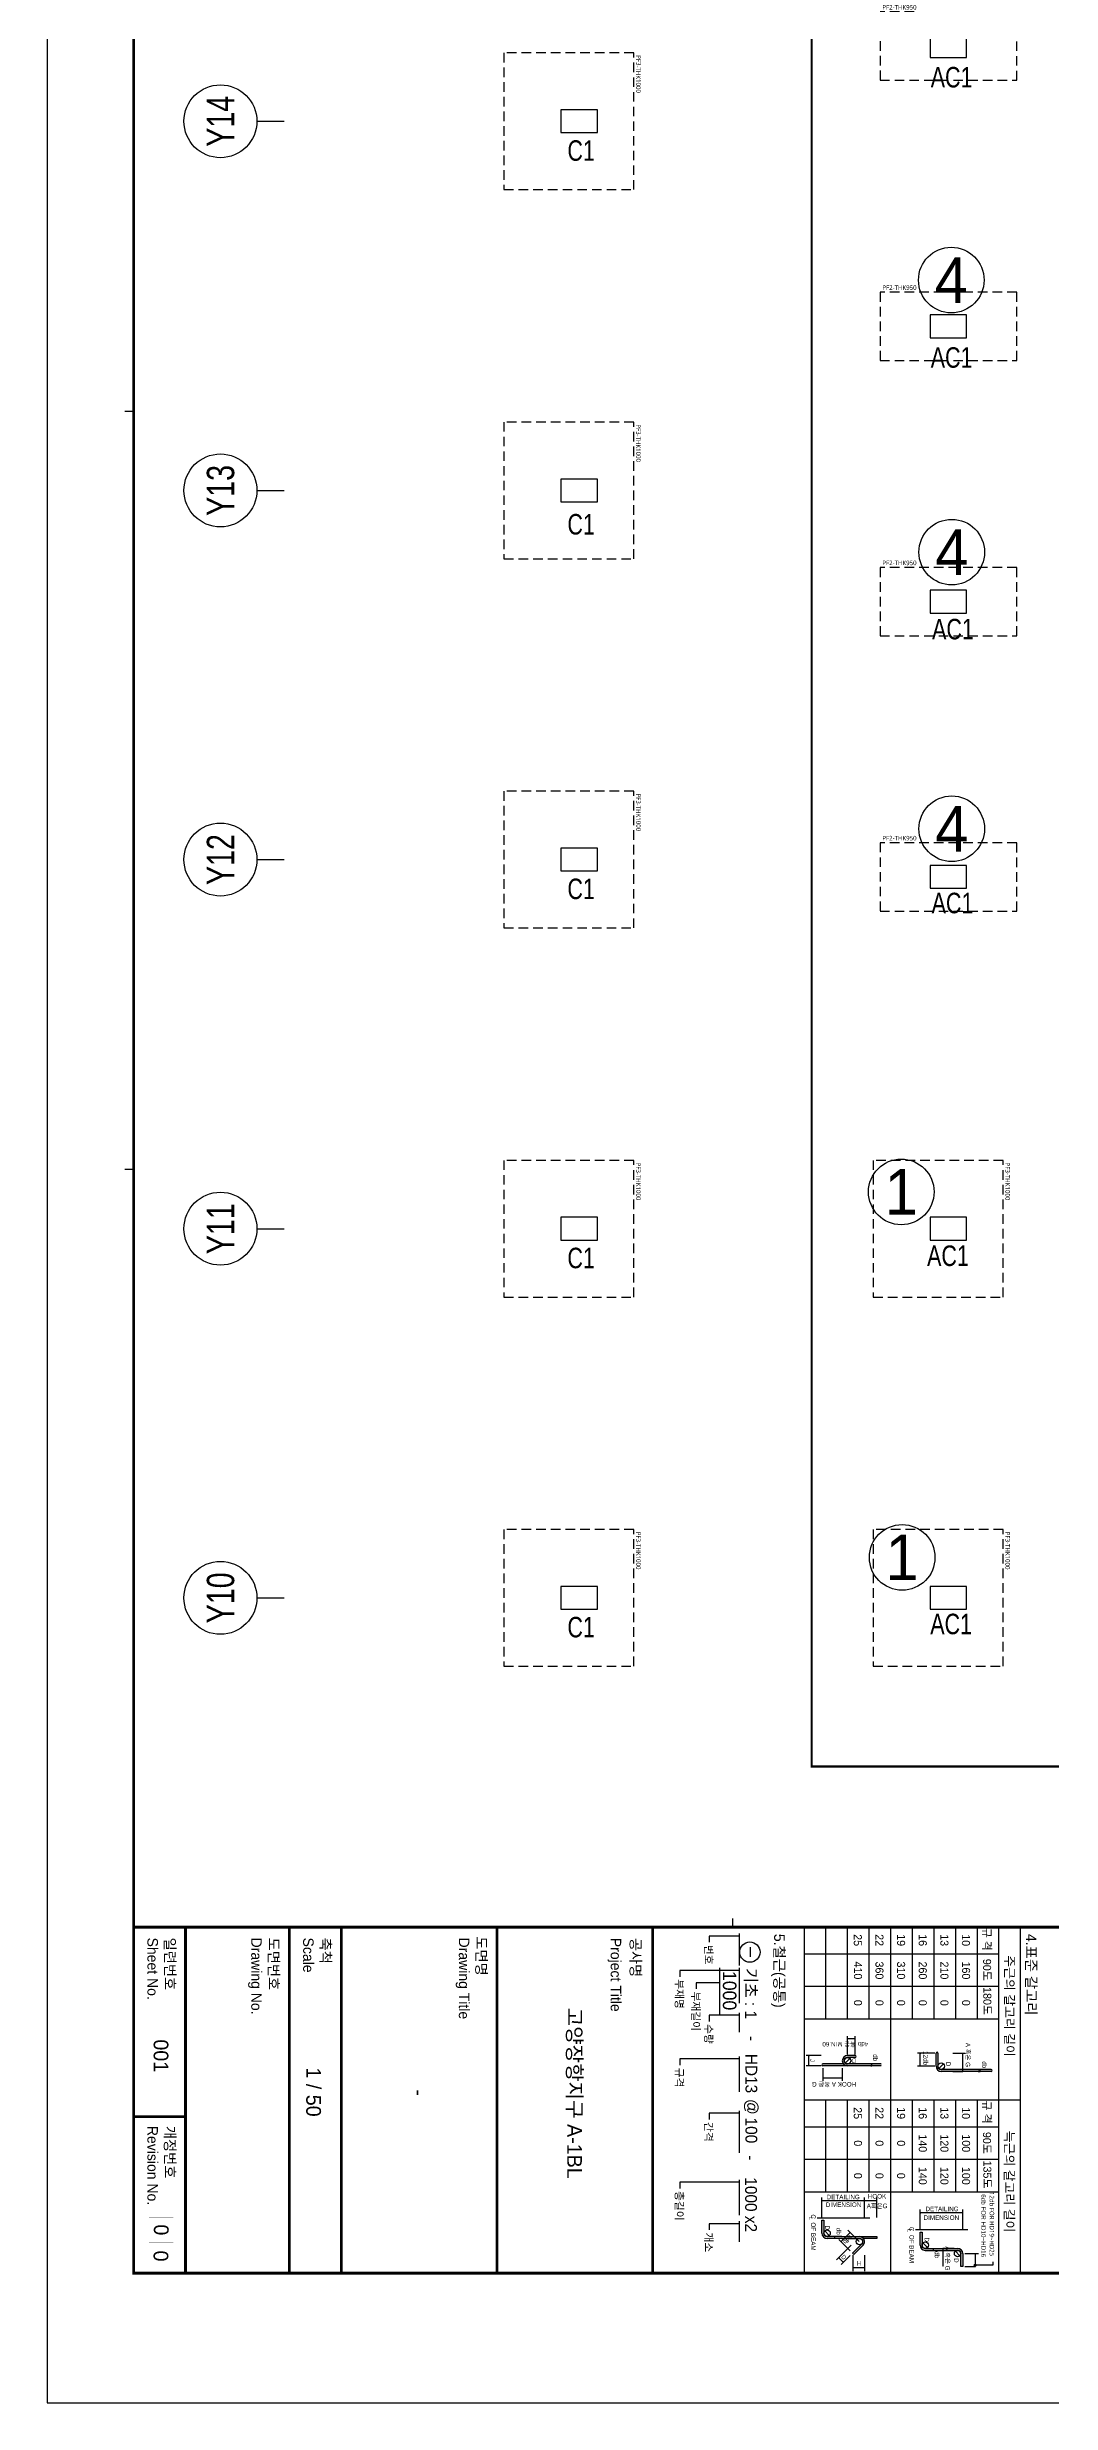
# Model space of a CAD drawing. Header units: millimetres. Extents: x 327808 to 2562540, y -728300 to 402793.
# Drawn here: x 404264 to 426283, y -503150 to -451458 of the extents above; entities that cross this region are included whole.
import ezdxf
from ezdxf.enums import TextEntityAlignment as Align

# ---------------------------------------------------------------- set-up
doc = ezdxf.new("R2010")
doc.units = ezdxf.units.MM
doc.header["$LTSCALE"] = 140
doc.linetypes.add('XS-기초$0$HID', pattern=[2.3, 1.5, -0.8])
doc.layers.get('Defpoints').update_dxf_attribs({"color": 145})
for name, color, linetype in [('AMAC-NO', 5, 'Continuous'), ('BUB', 7, 'Continuous'), ('NAME-C', 1, 'Continuous'), ('XREBAR', 1, 'Continuous'), ('XS-기초$0$MAT', 3, 'XS-기초$0$HID'), ('XS-기초$0$PILE-P', 4, 'XS-기초$0$HID'), ('XS-기초$0$WALL', 11, 'Continuous'), ('기초꺽임', 7, 'Continuous')]:
    doc.layers.add(name, color=color, linetype=linetype)
doc.layers.add('TEXT', color=3, linetype='Continuous', lineweight=9)
doc.layers.add('XS-기초$0$DEFPOINT', color=144, linetype='Continuous', plot=False)
doc.styles.add('ARIAL', font='malgun.ttf')
doc.styles.add('HYULL', font='')
doc.styles.add('XRebarSheet', font='HMKMRHD.TTF')
doc.styles.add('XS-기초$0$맑은고딕', font='malgun.ttf')
doc.styles.add('돋음', font='')
doc.styles.get('HYULL').set_extended_font_data('Dotum')
doc.styles.get('돋음').set_extended_font_data('Dotum')
doc.dimstyles.new('NDIM', dxfattribs={"dimtxt": 3, "dimasz": 1.5, "dimexe": 2, "dimexo": 2, "dimgap": 1, "dimtad": 1, "dimdec": 0, "dimdsep": 46, "dimlunit": 6, "dimtxsty": 'ARIAL', "dimblk": 'DOT', "dimcen": 1, "dimclrd": 256, "dimclre": 7, "dimclrt": 3, "dimadec": 0, "dimazin": 0, "dimtfac": 1, "dimtdec": 0, "dimtix": 1, "dimtmove": 2, "dimatfit": 3, "dimldrblk": 'DOT', "dimfxl": 8, "dimtvp": 1, "dimtolj": 1, "dimlwd": -1, "dimlwe": -1, "dimarcsym": 0})

# ---------------------------------------------------------------- blocks, each defined once
blk = doc.blocks.new('_Dot')
at = {"color": 0, "linetype": 'ByBlock', "lineweight": -2}
blk.add_line((-0.5, 0), (-1, 0), dxfattribs=at)
at = {"color": 0, "linetype": 'ByBlock', "const_width": 0.5}
blk.add_lwpolyline([(-0.25, 0, 1), (0.25, 0, 1)], format="xyb", close=True, dxfattribs=at)
blk = doc.blocks.new('*D30')
at = {"color": 7, "transparency": 16777216}
for p, q in [((80432, 20451), (80432, 20463)), ((80477, 20451), (80477, 20463))]:
    blk.add_line(p, q, dxfattribs=at)
at = {"transparency": 16777216}
blk.add_line((80433, 20461), (80475, 20461), dxfattribs=at)
at = {"layer": 'Defpoints', "color": 0, "transparency": 16777216}
for p in [(80432, 20449), (80477, 20461), (80477, 20449)]:
    blk.add_point(p, dxfattribs=at)
at = {"transparency": 16777216, "xscale": 1.5, "yscale": 1.5, "zscale": 1.5, "rotation": 180}
blk.add_blockref('_Dot', (80432, 20461), dxfattribs=at)
at = {"transparency": 16777216, "xscale": 1.5, "yscale": 1.5, "zscale": 1.5}
blk.add_blockref('_Dot', (80477, 20461), dxfattribs=at)
blk = doc.blocks.new('*D31')
at = {"color": 7, "transparency": 16777216}
for p, q in [((76172, 19024), (76172, 19045)), ((76217, 19024), (76217, 19045))]:
    blk.add_line(p, q, dxfattribs=at)
at = {"transparency": 16777216}
blk.add_line((76215, 19043), (76174, 19043), dxfattribs=at)
at = {"layer": 'Defpoints', "color": 0, "transparency": 16777216}
for p in [(76172, 19043), (76172, 19022), (76217, 19022)]:
    blk.add_point(p, dxfattribs=at)
at = {"transparency": 16777216, "xscale": 1.5, "yscale": 1.5, "zscale": 1.5, "rotation": 180}
blk.add_blockref('_Dot', (76172, 19043), dxfattribs=at)
at = {"transparency": 16777216, "xscale": 1.5, "yscale": 1.5, "zscale": 1.5}
blk.add_blockref('_Dot', (76217, 19043), dxfattribs=at)
blk = doc.blocks.new('*D32')
at = {"transparency": 16777216}
blk.add_line((80158, 18181), (80199, 18181), dxfattribs=at)
at = {"layer": 'Defpoints', "color": 0, "transparency": 16777216}
for p in [(80156, 18181), (80201, 18181), (80201, 18181)]:
    blk.add_point(p, dxfattribs=at)
at = {"transparency": 16777216, "xscale": 1.5, "yscale": 1.5, "zscale": 1.5, "rotation": 180}
blk.add_blockref('_Dot', (80156, 18181), dxfattribs=at)
at = {"transparency": 16777216, "xscale": 1.5, "yscale": 1.5, "zscale": 1.5}
blk.add_blockref('_Dot', (80201, 18181), dxfattribs=at)
blk = doc.blocks.new('XS-기초$0$PF3')
at = {"layer": 'XS-기초$0$MAT', "linetype": 'XS-기초$0$HID'}
blk.add_lwpolyline([(-1500, -1650), (1500, -1650), (1500, 1200), (-1500, 1200)], close=True, dxfattribs=at)
at = {"layer": 'XS-기초$0$DEFPOINT', "color": 1, "style": 'XS-기초$0$맑은고딕'}
blk.add_text('PF3-THK1000', height=100, dxfattribs=at).set_placement((-1450, 1300), align=Align.MIDDLE_LEFT)
blk = doc.blocks.new('XS-기초$0$PF2')
at = {"layer": 'XS-기초$0$MAT', "linetype": 'XS-기초$0$HID'}
blk.add_lwpolyline([(-1500, -750), (1500, -750), (1500, 750), (-1500, 750)], close=True, dxfattribs=at)
at = {"layer": 'XS-기초$0$DEFPOINT', "color": 1, "style": 'XS-기초$0$맑은고딕'}
blk.add_text('PF2-THK950', height=100, dxfattribs=at).set_placement((-1450, 850), align=Align.MIDDLE_LEFT)
blk = doc.blocks.new('BUB')
at = {"layer": 'BUB'}
blk.add_line((0, 1500), (0, 0), dxfattribs=at)
blk.add_circle((0, 3500), 2000, dxfattribs=at)
blk = doc.blocks.new('zdhdthbse')
at = {"layer": 'XS-기초$0$WALL', "color": 5}
for p, q in [((-8805, 17980), (-8805, 17480)), ((-8005, 17480), (-8005, 17980)), ((-8805, 17480), (-8005, 17480)), ((-16905, 16330), (-16905, 15830)), ((-16105, 16330), (-16905, 16330)), ((-16105, 15830), (-16105, 16330)), ((-16905, 15830), (-16105, 15830)), ((-8805, 11830), (-8805, 11330)), ((-8005, 11830), (-8805, 11830)), ((-8005, 11330), (-8005, 11830)), ((-8805, 11330), (-8005, 11330)), ((-16905, 8230), (-16905, 7730)), ((-16105, 8230), (-16905, 8230)), ((-16105, 7730), (-16105, 8230)), ((-16905, 7730), (-16105, 7730)), ((-8805, 5790), (-8805, 5290)), ((-8005, 5790), (-8805, 5790)), ((-8005, 5290), (-8005, 5790)), ((-8805, 5290), (-8005, 5290)), ((-16905, 130), (-16905, -370)), ((-16105, 130), (-16905, 130)), ((-16105, -370), (-16105, 130)), ((-16905, -370), (-16105, -370)), ((-8805, -250), (-8805, -750)), ((-8005, -250), (-8805, -250)), ((-8005, -750), (-8005, -250)), ((-8805, -750), (-8005, -750)), ((-16905, -7970), (-16905, -8470)), ((-16105, -7970), (-16905, -7970)), ((-16105, -8470), (-16105, -7970)), ((-8805, -7970), (-8805, -8470)), ((-8005, -7970), (-8805, -7970)), ((-8005, -8470), (-8005, -7970)), ((-16905, -8470), (-16105, -8470)), ((-8805, -8470), (-8005, -8470)), ((-16905, -16070), (-16905, -16570)), ((-16105, -16070), (-16905, -16070)), ((-16105, -16570), (-16105, -16070)), ((-8805, -16070), (-8805, -16570)), ((-8005, -16070), (-8805, -16070)), ((-8005, -16570), (-8005, -16070)), ((-16905, -16570), (-16105, -16570)), ((-8805, -16570), (-8005, -16570))]:
    blk.add_line(p, q, dxfattribs=at)
at = {"layer": '기초꺽임', "color": 1, "const_width": 50}
blk.add_lwpolyline([(-21405, 32883), (-21405, 19580), (-11405, 19580), (-11405, -20020), (24577, -20020)], dxfattribs=at)
at = {"layer": 'BUB', "xscale": 0.4, "yscale": 0.4, "zscale": 0.4, "rotation": 90}
for p in [(-22975, 16080), (-22975, 7980), (-22975, -120), (-22975, -8220), (-22975, -16320)]:
    blk.add_blockref('BUB', p, dxfattribs=at)
at = {"layer": 'XS-기초$0$PILE-P'}
for p in [(-8405, 17730), (-8405, 11580), (-8405, 5540), (-8405, -500)]:
    blk.add_blockref('XS-기초$0$PF2', p, dxfattribs=at)
at = {"layer": 'XS-기초$0$PILE-P', "rotation": 270}
for p in [(-16505, 16080), (-16505, 7980), (-16505, -120), (-16505, -8220), (-8405, -8220), (-16505, -16320), (-8405, -16320)]:
    blk.add_blockref('XS-기초$0$PF3', p, dxfattribs=at)
at = {"layer": 'TEXT', "style": '돋음', "width": 0.8}
for s, p in [('Y14', (-24373, 16080)), ('Y13', (-24373, 7980)), ('Y12', (-24373, -120)), ('Y11', (-24373, -8220)), ('Y10', (-24373, -16320))]:
    blk.add_text(s, height=600, rotation=90, dxfattribs=at).set_placement(p, align=Align.MIDDLE_CENTER)
blk = doc.blocks.new('dhs_sheet2e')
h = blk.add_hatch(color=256)
edge = h.paths.add_edge_path()
edge.add_line((76299, 21797), (76299, 20646.2))
edge.add_arc((76224.2, 20646.2), 74.7, -90, 0, ccw=False)
edge.add_line((76224.2, 20571.5), (75925.3, 20571.5))
edge.add_arc((75925.3, 20549.1), 22.4, 90, 270)
edge.add_line((75925.3, 20526.7), (76224.2, 20526.7))
edge.add_arc((76224.2, 20646.2), 119.6, 270, 360)
edge.add_line((76343.8, 20646.2), (76343.8, 21797))
edge.add_arc((76321.4, 21797), 22.4, 0, 180)
blk.add_hatch(color=256).paths.add_polyline_path([(80850.3, 21144.3), (80551.4, 21144.3, 0.4142136), (80431.9, 21024.7), (80431.9, 20621.2), (80431.9, 20277.5, -0.4142136), (80357.1, 20202.7), (80058.2, 20202.7), (80058.2, 20157.9), (80357.1, 20157.9, 0.4142136), (80476.7, 20277.5), (80476.7, 20621.2), (80476.7, 21024.7, -0.4142136), (80551.4, 21099.4), (80850.3, 21099.4)])
h = blk.add_hatch(color=256)
h.paths.add_polyline_path([(76216.8, 18481.2, -0.2277351), (76172, 18387.9), (76172, 17913.3, 1), (76216.8, 17913.3)])
h.paths.add_polyline_path([(76216.8, 19258.4, 1), (76172, 19258.4), (76172, 18481.2, -0.1833618), (76153.2, 18431.7, -0.6790836), (76150.1, 18423.9, -0.2067221), (76146.9, 18425.3, -0.6466922), (76022.6, 18481.2), (76022.6, 18660.6, 1), (75977.7, 18660.6), (75977.7, 18481.2, 1), (76216.8, 18481.2)])
h.paths.add_polyline_path([(76153.2, 18431.7, -0.0300135), (76146.9, 18425.3, 0.2067221), (76150.1, 18423.9, 0.6790836)], flags=17)
h = blk.add_hatch(color=256)
h.paths.add_polyline_path([(80200.9, 19160.1), (80156.1, 19160.1), (80156.1, 18756.6, -0.2277351), (80200.9, 18850)])
h.paths.add_polyline_path([(80156.1, 18756.6), (80156.1, 18353.1), (80156.1, 18009.4, -0.4142136), (80081.4, 17934.7), (79782.5, 17934.7), (79782.5, 17889.8), (80081.4, 17889.8, 0.4142136), (80200.9, 18009.4), (80200.9, 18353.1), (80200.9, 18756.6, -0.6681786), (80328.5, 18809.5), (80539.9, 18598.1), (80571.6, 18629.8), (80360.2, 18841.2, 0.6681786)])
at = {"color": 7, "ltscale": 2}
for p, q in [((73013.1, 22471.6), (81003.6, 22471.6)), ((77008.3, 22471.6), (77008.3, 17477.6)), ((73013.1, 21972.2), (81003.6, 21972.2)), ((73637.3, 21972.2), (73637.3, 17477.6)), ((74386.4, 21972.2), (74386.4, 17477.6)), ((75135.6, 21972.2), (75135.6, 17477.6)), ((77632.6, 21972.2), (77632.6, 17477.6)), ((78381.7, 21972.2), (78381.7, 17477.6)), ((79130.8, 21972.2), (79130.8, 17477.6)), ((73013.1, 21472.8), (75135.6, 21472.8)), ((77008.3, 21472.8), (79130.8, 21472.8)), ((75135.6, 19475.2), (77008.3, 19475.2)), ((79130.8, 19475.2), (81003.6, 19475.2)), ((73013.1, 17477.6), (81003.6, 17477.6))]:
    blk.add_line(p, q, dxfattribs=at)
for p, q in [((76299, 21797), (76299, 20646.2)), ((76343.8, 21797), (76343.8, 20646.2)), ((80742.8, 21835.3), (80817.5, 21835.3)), ((80817.5, 21835.3), (80817.5, 21432.5)), ((80553.3, 21432.5), (80848.4, 21432.5)), ((76277.1, 20593.4), (76171.4, 20699.1)), ((79607.9, 21142.4), (79607.9, 20159.8)), ((80431.9, 20277.5), (80431.9, 21024.7)), ((80835.3, 20687.8), (80431.9, 20687.8)), ((80476.7, 20277.5), (80476.7, 21024.7)), ((80498.6, 20971.9), (80604.3, 21077.5)), ((80551.4, 21144.3), (80850.3, 21144.3)), ((80850.3, 21099.4), (80551.4, 21099.4)), ((80850.3, 21144.3), (80850.3, 21099.4)), ((75925.3, 20571.5), (76224.2, 20571.5)), ((76224.2, 20526.7), (75925.3, 20526.7)), ((80058.2, 20202.7), (80357.1, 20202.7)), ((80058.2, 20157.9), (80058.2, 20202.7)), ((80357.1, 20157.9), (80058.2, 20157.9)), ((80304.3, 20224.6), (80410, 20330.3)), ((76172, 19258.4), (76172, 18481.2)), ((76216.8, 19258.4), (76216.8, 18481.2)), ((79332.2, 19158.3), (79332.2, 18878.1)), ((75592.1, 18659.1), (75592.1, 18482.7)), ((75977.7, 18660.6), (75977.7, 18481.2)), ((76022.6, 18660.6), (76022.6, 18481.2)), ((76150.1, 18428.4), (76044.4, 18534.1)), ((79332.2, 18874.3), (79332.2, 17887.4)), ((80065.6, 18544), (80274.3, 18335.3)), ((80156.1, 18353.1), (80156.1, 18756.6)), ((80200.9, 18353.1), (80200.9, 18756.6)), ((80328.5, 18809.5), (80539.9, 18598.1)), ((80357.7, 18568.9), (80698.5, 18228.1)), ((80360.2, 18841.2), (80571.6, 18629.8)), ((80539.9, 18598.1), (80571.6, 18629.8)), ((80883.4, 18874.3), (80883.4, 18609.1)), ((76502.4, 18360.2), (76502.4, 17914.8)), ((80028.6, 17956.6), (80134.2, 18062.2)), ((80156.1, 18353.1), (80156.1, 18009.4)), ((80200.9, 18353.1), (80200.9, 18009.4)), ((80749.9, 18385.4), (80646.9, 18282.4)), ((76215.3, 17590.4), (75979.2, 17590.4)), ((79782.5, 17889.8), (79782.5, 17934.7)), ((79782.5, 17934.7), (80081.4, 17934.7)), ((80081.4, 17889.8), (79782.5, 17889.8))]:
    blk.add_line(p, q)
at = {"color": 1}
for p, q in [((76299, 21501), (76299, 21548.4)), ((76342.3, 21546.4), (76300.5, 21546.4)), ((76343.8, 21501), (76343.8, 21548.4)), ((75925.3, 20916), (75925.3, 21199.6)), ((75926.8, 21139.7), (76342.3, 21139.7)), ((75925.3, 20500.1), (75925.3, 20098.9)), ((76222.7, 20158.9), (75926.8, 20158.9)), ((76224.2, 20500.1), (76224.2, 20098.9))]:
    blk.add_line(p, q, dxfattribs=at)
at = {"linetype": 'Continuous'}
for p, q in [((79998.5, 20053.3), (79998.5, 21263.8)), ((79722.7, 17785.2), (79722.7, 18995.8))]:
    blk.add_line(p, q, dxfattribs=at)
at = {"color": 7}
for p, q in [((80551.4, 21191.6), (80551.4, 21507.4)), ((80850.3, 21191.6), (80850.3, 21435)), ((76343.8, 20916), (76343.8, 21141.7)), ((79996, 21144.3), (79533, 21144.3)), ((80431.9, 20947.5), (80431.9, 20685.3)), ((79996, 20157.9), (79533, 20157.9)), ((79720.2, 19160.1), (79257.5, 19160.1)), ((75953.1, 18660.6), (75532.2, 18660.6)), ((79720.2, 18876.2), (79257.5, 18876.2)), ((79720.2, 18876.2), (79257.5, 18876.2)), ((80273.9, 18754.9), (80011.4, 18492.3)), ((80485.3, 18543.5), (80222.7, 18281)), ((80591.1, 18876.2), (80958.3, 18876.2)), ((80591.1, 18607.2), (80958.3, 18607.2)), ((80594.5, 18543.5), (80804.2, 18333.8)), ((75953.1, 18481.2), (75532.2, 18481.2)), ((76270.6, 18361.7), (76562.3, 18361.7)), ((80488.8, 18437.8), (80698.5, 18228.1)), ((75977.7, 17876.9), (75977.7, 17530.5)), ((76216.8, 17876.9), (76216.8, 17530.5)), ((76270.6, 17913.3), (76562.3, 17913.3)), ((79720.2, 17885.5), (79257.5, 17885.5)), ((73013.1, 15831.2), (72813.3, 15831.2)), ((73477.6, 16230.5), (73697, 16230.5)), ((38004.8, 1997.6), (38004.8, 1797.9)), ((55508.9, 1997.6), (55508.9, 1797.9))]:
    blk.add_line(p, q, dxfattribs=at)
at = {"color": 4}
for p, q in [((80156.1, 19160.1), (80200.9, 19160.1)), ((80156.1, 18756.6), (80156.1, 19160.1)), ((80200.9, 19160.1), (80200.9, 18850)), ((76172, 18387.9), (76172, 17913.3)), ((76216.8, 18481.2), (76216.8, 17913.3))]:
    blk.add_line(p, q, dxfattribs=at)
at = {"color": 1, "ltscale": 2}
for p, q in [((73160.8, 15979.6), (73897.2, 15979.6)), ((73217.3, 15979.6), (73217.3, 15288.3)), ((73955, 15979.6), (74769.1, 15979.6)), ((74011.5, 15979.6), (74011.5, 14611.4)), ((74992, 15979.6), (75438.1, 15979.6)), ((75048.5, 15979.6), (75048.5, 15288.3)), ((75998.4, 15979.6), (76812.5, 15979.6)), ((76054.9, 15979.6), (76054.9, 14611.4)), ((77253.2, 15979.6), (78222.3, 15979.6)), ((77309.7, 15979.6), (77309.7, 15288.3)), ((78846.9, 15979.6), (79661, 15979.6)), ((78903.4, 15979.6), (78903.4, 14611.4)), ((79804.8, 15979.6), (80281.2, 15979.6)), ((79861.3, 15979.6), (79861.3, 15288.3)), ((73217.3, 15288.3), (73361.3, 15288.3)), ((73955, 15525.5), (75020.4, 15525.5)), ((74296, 15525.5), (74296, 14991.1)), ((75048.5, 15288.3), (75192.5, 15288.3)), ((77309.7, 15288.3), (77453.7, 15288.3)), ((79861.3, 15288.3), (80005.3, 15288.3)), ((74296, 14991.1), (74440, 14991.1)), ((74011.5, 14611.4), (74155.5, 14611.4)), ((76054.9, 14611.4), (76198.9, 14611.4)), ((78903.4, 14611.4), (79047.4, 14611.4))]:
    blk.add_line(p, q, dxfattribs=at)
at = {"color": 30}
for p, q in [((73013.1, 6791.9), (81003.6, 6791.9)), ((73013.1, 5593.3), (81003.6, 5593.3)), ((73013.1, 3196.2), (81003.6, 3196.2))]:
    blk.add_line(p, q, dxfattribs=at)
at = {"color": 7}
blk.add_lwpolyline([(84000, 0), (84000, 59329.4), (0, 59329.4), (0, 0)], close=True, dxfattribs=at)
at = {"color": 30, "const_width": 64.9}
blk.add_lwpolyline([(81003.6, 57331.7), (2996.4, 57331.7), (2996.4, 1997.6), (81003.6, 1997.6)], close=True, dxfattribs=at)
for points in [[(73013.1, 1997.6), (73013.1, 57331.7)], [(73013.1, 13983.4), (81003.6, 13983.4)], [(73013.1, 10387.6), (81003.6, 10387.6)], [(73013.1, 6791.9), (81003.6, 6791.9)], [(73013.1, 5593.3), (81003.6, 5593.3)], [(73013.1, 3196.2), (81003.6, 3196.2)], [(77390.2, 1997.6), (77390.2, 3196.2)]]:
    blk.add_lwpolyline(points, dxfattribs=at)
at = {"color": 1, "ltscale": 2, "const_width": 1.87}
for points in [[(79725.1, 2916.8), (79725.1, 2355), (80286.9, 2355), (80286.9, 2916.8), (79725.1, 2916.8)], [(80321.3, 2916.8), (80321.3, 2355), (80883.1, 2355), (80883.1, 2916.8), (80321.3, 2916.8)]]:
    blk.add_lwpolyline(points, dxfattribs=at)
for centre, radius in [((80817.5, 21432.5), 22.4), ((80817.5, 21432.5), 11.2), ((76171.4, 20699.1), 4.48), ((80551.4, 21024.7), 74.7), ((80498.6, 20971.9), 4.48), ((80604.3, 21077.5), 4.48), ((76277.1, 20593.4), 4.48), ((80357.1, 20277.5), 74.7), ((80304.3, 20224.6), 4.48), ((80410, 20330.3), 4.48), ((76044.4, 18534.1), 4.48), ((80275.7, 18756.6), 74.7), ((76150.1, 18428.4), 4.48), ((80081.4, 18009.4), 74.7), ((80028.6, 17956.6), 4.48), ((80134.2, 18062.2), 4.48)]:
    blk.add_circle(centre, radius)
at = {"color": 4}
for centre in [(76224.2, 20646.2), (76097.3, 18481.2)]:
    blk.add_circle(centre, 74.7, dxfattribs=at)
at = {"color": 7, "linetype": 'Continuous'}
blk.add_circle((73588.4, 16228.7), 234.1, dxfattribs=at).dxf.unprotected_set("ltscale", 0)
for centre, radius, start, end in [((76321.4, 21797), 22.4, 0, 180), ((80551.4, 21024.7), 119.6, 90, 180), ((80551.4, 21024.7), 74.7, 90, 180), ((75925.3, 20549.1), 22.4, 90, 270), ((76224.2, 20646.2), 119.6, 270, 0), ((76224.2, 20646.2), 74.7, 270, 0), ((80357.1, 20277.5), 74.7, 270, 0), ((80357.1, 20277.5), 119.6, 270, 0), ((76000.1, 18660.6), 22.4, 0, 180), ((80275.7, 18756.6), 119.6, 45, 180), ((76097.3, 18481.2), 119.6, 180, 0), ((76097.3, 18481.2), 74.7, 180, 0), ((80081.4, 18009.4), 119.6, 270, 0), ((80081.4, 18009.4), 74.7, 270, 0)]:
    blk.add_arc(centre, radius, start, end)
at = {"color": 4}
blk.add_arc((76194.4, 17913.3), 22.4, 180, 0, dxfattribs=at)
at = {"color": 1, "rotation": 180}
for p, xscale, yscale, zscale in [((76299, 21546.4), 1.5, 1.5, 1.5), ((75925.3, 21139.7), 11.98573127229489, 11.98573127229489, 11.98573127229489), ((75925.3, 20158.9), 11.98573127229489, 11.98573127229489, 11.98573127229489)]:
    blk.add_blockref('_Dot', p, dxfattribs=dict(at, xscale=xscale, yscale=yscale, zscale=zscale))
at = {"color": 1}
for p, xscale, yscale, zscale in [((76343.8, 21546.4), 1.5, 1.5, 1.5), ((76343.8, 21139.7), 1.498216409036861, 1.498216409036861, 1.498216409036861), ((76224.2, 20158.9), 11.98573127229489, 11.98573127229489, 11.98573127229489)]:
    blk.add_blockref('_Dot', p, dxfattribs=dict(at, xscale=xscale, yscale=yscale, zscale=zscale))
for p, xscale, yscale, zscale, rotation in [((80551.4, 21432.5), 14.98216409036861, 14.98216409036861, 14.98216409036861, 180), ((79607.9, 21144.3), 14.98216409036861, 14.98216409036861, 14.98216409036861, 90), ((80431.9, 20687.8), 14.98216409036861, 14.98216409036861, 14.98216409036861, 180), ((79607.9, 20157.9), 14.98216409036861, 14.98216409036861, 14.98216409036861, 270), ((79332.2, 19160.1), 14.98216409036861, 14.98216409036861, 14.98216409036861, 90), ((75592.1, 18660.6), 11.98573127229489, 11.98573127229489, 11.98573127229489, 90), ((79332.2, 18876.2), 14.98216409036861, 14.98216409036861, 14.98216409036861, 90), ((79332.2, 18876.2), 1.872770511296076, 1.872770511296076, 1.872770511296076, 270), ((80064, 18545), 14.98216409036862, 14.98216409036862, 14.98216409036862, 135.0000000000825), ((80883.4, 18876.2), 14.98216409036861, 14.98216409036861, 14.98216409036861, 90), ((80883.4, 18607.2), 14.98216409036861, 14.98216409036861, 14.98216409036861, 270), ((75592.1, 18481.2), 11.98573127229489, 11.98573127229489, 11.98573127229489, 270), ((76502.4, 18361.7), 11.98573127229489, 11.98573127229489, 11.98573127229489, 90), ((80275.7, 18333.9), 14.98216409036862, 14.98216409036862, 14.98216409036862, 315.0000000000825), ((80645.5, 18281.1), 14.98216409036861, 14.98216409036861, 14.98216409036861, 225.0000000002524), ((80751.2, 18386.8), 14.98216409036861, 14.98216409036861, 14.98216409036861, 45.00000000025246), ((75977.7, 17590.4), 11.98573127229489, 11.98573127229489, 11.98573127229489, 180), ((76502.4, 17913.3), 11.98573127229489, 11.98573127229489, 11.98573127229489, 270), ((79332.2, 17885.5), 14.98216409036861, 14.98216409036861, 14.98216409036861, 270)]:
    blk.add_blockref('_Dot', p, dxfattribs=dict(xscale=xscale, yscale=yscale, zscale=zscale, rotation=rotation))
for p, xscale, yscale, zscale in [((80850.3, 21432.5), 1.872770511296076, 1.872770511296076, 1.872770511296076), ((80850.3, 20687.8), 14.98216409036861, 14.98216409036861, 14.98216409036861), ((76216.8, 17590.4), 11.98573127229489, 11.98573127229489, 11.98573127229489)]:
    blk.add_blockref('_Dot', p, dxfattribs=dict(xscale=xscale, yscale=yscale, zscale=zscale))
at = {"color": 7, "style": 'XRebarSheet'}
for s, p in [('4.표준 갈고리', (73168.2, 22602.8)), ('5.철근(공통)', (73167, 16788))]:
    blk.add_text(s, height=242.71, dxfattribs=at).set_placement(p)
at = {"color": 3}
for s, height, style, p in [('주근의 갈고리 길이', 217.47, 'XRebarSheet', (73661.6, 22115.7)), ('늑근의 갈고리 길이', 217.47, 'XRebarSheet', (77716.4, 22111.4)), ('규 격', 184.85, 'XRebarSheet', (73024.7, 21609.3)), ('90도', 184.85, 'XRebarSheet', (73743.9, 21612.7)), ('180도', 184.85, 'XRebarSheet', (74396.5, 21618.3)), ('규 격', 184.85, 'XRebarSheet', (77015.8, 21609.3)), ('90도', 184.85, 'XRebarSheet', (77741.9, 21610.8)), ('135도', 184.85, 'XRebarSheet', (78402.8, 21618.5)), ('기초 : 1', 271.84, 'HYULL', (73958.2, 16112.5)), ('HD13', 271.84, 'HYULL', (75937.6, 16126.4)), ('@', 271.8, 'HYULL', (76981.9, 16143.6)), ('100', 271.84, 'HYULL', (77410.5, 16124.9)), ('1000 x2', 271.84, 'HYULL', (78789.8, 16118.6)), ('-', 271.8, 'HYULL', (75524.6, 16143.6)), ('-', 271.8, 'HYULL', (78283.3, 16120.3)), ('번호', 181.22, 'XRebarSheet', (73421.4, 15184.8)), ('수량', 181.22, 'XRebarSheet', (75252.6, 15184.8)), ('간격', 181.22, 'XRebarSheet', (77513.8, 15184.8)), ('개소', 181.22, 'XRebarSheet', (80065.4, 15184.8)), ('부재명', 181.22, 'XRebarSheet', (74215.6, 14507.8)), ('부재길이', 181.22, 'XRebarSheet', (74500.1, 14887.6)), ('규격', 181.22, 'XRebarSheet', (76259, 14507.8)), ('총길이', 181.22, 'XRebarSheet', (79107.5, 14507.8))]:
    blk.add_text(s, height=height, dxfattribs=dict(at, style=style)).set_placement(p)
for s, height, style, p in [('12db FOR HD19~HD25', 104.875, 'ARIAL', (79128.8, 21763.4)), ('A 혹은 G', 104.88, 'HYULL', (75682.6, 21210.1)), ('db', 104.88, 'HYULL', (76110.6, 21591.3)), ('6db FOR HD10~HD16', 104.875, 'HYULL', (79181.1, 21570.1)), ('D', 104.9, 'HYULL', (76121.8, 20758.8)), ('A 혹은 G', 104.88, 'HYULL', (80384, 20740.7)), ('D', 104.9, 'HYULL', (80656, 20944.7)), ('12db', 104.88, 'HYULL', (75877.3, 20236.3)), ('D', 104.9, 'HYULL', (80177.8, 20262.8)), ('db', 104.88, 'HYULL', (80494.6, 20497.1)), ('C  OF BEAM', 104.88, 'HYULL', (79933.3, 19912.7)), ('L', 104.9, 'HYULL', (79978.2, 19870.3)), ('db', 104.88, 'HYULL', (75947.2, 19073.7)), ('D', 104.9, 'HYULL', (79902.1, 17964.6)), ('db', 104.88, 'HYULL', (79955.9, 18229.1)), ('J', 104.9, 'HYULL', (76052.4, 17620.3)), ('C  OF BEAM', 104.88, 'HYULL', (79646.6, 17640.3)), ('L', 104.9, 'HYULL', (79691.4, 17597.9))]:
    blk.add_text(s, height=height, dxfattribs=dict(style=style)).set_placement(p)
at = {"style": 'HYULL'}
for s, height, rotation, p in [('DETAILING', 104.88, 90, (79572.8, 20283)), ('DIMENSION', 104.88, 90, (79773.2, 20238.9)), ('HOOK', 104.88, 90, (79280.6, 18949.8)), ('A혹은G', 104.88, 90, (79503.2, 18925.5)), ('4db 혹은 MIN.60', 104.875, 270, (75662.8, 18959.9)), ('D', 104.9, 270, (76045.4, 18676.8)), ('HOOK A 혹은 G', 104.875, 270, (76588.8, 18683)), ('DETAILING', 104.88, 90, (79297.1, 18001.8)), ('DIMENSION', 104.88, 90, (79475.3, 17979.8)), ('H', 104.9, 90, (80828.6, 18696.9))]:
    blk.add_text(s, height=height, rotation=rotation, dxfattribs=at).set_placement(p)
at = {"style": 'HYULL', "width": 0.8}
for s, height, rotation, p in [('6db', 104.88, 315, (80113.5, 18528.3)), ('D', 104.9, 45, (80638.1, 18324.3))]:
    blk.add_text(s, height=height, rotation=rotation, dxfattribs=at).set_placement(p)
at = {"color": 3, "linetype": 'Continuous', "style": 'HYULL'}
e = blk.add_text('1000', height=312.13, dxfattribs=at)
e.set_placement((74023.5, 15760.5), align=Align.MIDDLE_LEFT)
e.dxf.unprotected_set("ltscale", 0)
at = {"color": 7, "style": 'XRebarSheet'}
for s, height, p in [('공사명', 241.63, (73259, 13591.6)), ('Project Title', 241.632, (73259, 13135.1)), ('도면명', 241.63, (73225, 10028.1)), ('Drawing Title', 241.632, (73252.8, 9628.5)), ('축척', 241.63, (73252.8, 6432.3)), ('Scale', 241.63, (73252.8, 6032.8)), ('도면번호', 241.63, (73252.8, 5233.8)), ('Drawing No.', 241.632, (73252.8, 4834.2)), ('일련번호', 241.63, (73252.8, 2836.6)), ('개정번호', 241.63, (77602.3, 2836.6)), ('Sheet No.', 241.63, (73252.8, 2437.1)), ('Revision No.', 241.632, (77602.3, 2437.1))]:
    blk.add_text(s, height=height, dxfattribs=at).set_placement(p, align=Align.MIDDLE_LEFT)
for base, p1, p2, picture, middle in [((80476.7, 20461.4), (80431.9, 20449.3), (80476.7, 20449.3), '*D30', (80454.3, 20461.4)), ((76172, 19043.3), (76216.8, 19021.8), (76172, 19021.8), '*D31', (76194.4, 19043.3)), ((80200.9, 18181.3), (80156.1, 18181.3), (80200.9, 18181.3), '*D32', (80178.5, 18181.3))]:
    dim = blk.add_linear_dim(base=base, p1=p1, p2=p2, text=' ', dimstyle='NDIM')
    dim.commit()
    dim.dimension.update_dxf_attribs({"geometry": picture, "text_midpoint": middle})
blk = doc.blocks.new('zdfgarse')
at = {"color": 7, "ltscale": 2}
for p, q in [((18253, 5243), (18784, 5243)), ((19252, 5243), (19783, 5243)), ((18253, 5118), (18784, 5118)), ((19252, 5118), (19783, 5118)), ((18253, 4994), (18784, 4994)), ((19252, 4994), (19783, 4994)), ((18253, 4869), (18784, 4869)), ((19252, 4869), (19783, 4869)), ((18253, 4744), (18784, 4744)), ((19252, 4744), (19783, 4744)), ((18253, 4619), (18784, 4619)), ((18253, 4494), (18784, 4494)), ((19252, 4619), (19783, 4619)), ((19252, 4494), (19783, 4494))]:
    blk.add_line(p, q, dxfattribs=at)
at = {"color": 255, "xscale": 0.25, "yscale": 0.25, "zscale": 0.25}
blk.add_blockref('dhs_sheet2e', (0, 0), dxfattribs=at)
at = {"color": 3, "style": 'XRebarSheet'}
for s, p in [('10', (18328, 5304)), ('160', (18503, 5305)), ('0', (18690, 5305)), ('10', (19327, 5304)), ('100', (19501, 5305)), ('100', (19689, 5305)), ('13', (18328, 5180)), ('210', (18503, 5180)), ('0', (18690, 5180)), ('13', (19327, 5180)), ('120', (19501, 5180)), ('120', (19689, 5180)), ('16', (18328, 5055)), ('260', (18503, 5055)), ('0', (18690, 5055)), ('16', (19327, 5055)), ('140', (19501, 5055)), ('140', (19689, 5055)), ('19', (18328, 4930)), ('310', (18503, 4930)), ('0', (18690, 4930)), ('19', (19327, 4930)), ('0', (19501, 4930)), ('0', (19689, 4930)), ('22', (18328, 4805)), ('360', (18503, 4805)), ('0', (18690, 4805)), ('22', (19327, 4805)), ('0', (19501, 4805)), ('0', (19689, 4805)), ('25', (18328, 4680)), ('410', (18503, 4681)), ('0', (18690, 4681)), ('25', (19327, 4680)), ('0', (19501, 4681)), ('0', (19689, 4681))]:
    blk.add_text(s, height=46.2, dxfattribs=at).set_placement(p, align=Align.MIDDLE_CENTER)
for s, p in [('고양장항지구 A-1BL', (19212, 3046)), ('-', (19209, 2147)), ('1 / 50', (19205, 1540)), ('0', (20001, 659)), ('0', (20152, 657))]:
    blk.add_text(s, height=85, dxfattribs=at).set_placement(p, align=Align.MIDDLE)
blk.add_text('001', height=84.9, dxfattribs=at).set_placement((18901, 615))

msp = doc.modelspace()

# ---------------------------------------------------------------- linework, layer by layer
at = {"layer": 'AMAC-NO', "color": 6}
for centre in [(424098.6, -456569.5), (424108.6, -462539.5), (424108.6, -468609.5)]:
    msp.add_circle(centre, 719.8, dxfattribs=at)
at = {"layer": 'AMAC-NO', "color": 4}
for centre in [(423000.3, -476576.8), (423020.3, -484596.8)]:
    msp.add_circle(centre, 719.8, dxfattribs=at)

# ---------------------------------------------------------------- block references
at = {"xscale": 3.799999967408979, "yscale": 3.799999967408979, "zscale": 3.799999967408979, "rotation": 270}
msp.add_blockref('zdfgarse', (404263.6, -423349.6), dxfattribs=at)
at = {"layer": 'XREBAR'}
msp.add_blockref('zdhdthbse', (432440, -469165), dxfattribs=at)

# ---------------------------------------------------------------- texts
at = {"layer": 'AMAC-NO', "color": 6, "style": '돋음'}
for p in [(424098.6, -456569.5), (424108.6, -462539.5), (424108.6, -468609.5)]:
    msp.add_text('4', height=1000, dxfattribs=at).set_placement(p, align=Align.MIDDLE_CENTER)
at = {"layer": 'AMAC-NO', "color": 4, "style": '돋음'}
for p in [(423000.3, -476576.8), (423020.3, -484596.8)]:
    msp.add_text('1', height=1000, dxfattribs=at).set_placement(p, align=Align.MIDDLE_CENTER)
at = {"layer": 'NAME-C', "style": '돋음', "width": 0.8}
for s, p in [('AC1', (424105, -452117.9)), ('C1', (415978.1, -453727.4)), ('AC1', (424105, -458267.9)), ('C1', (415978.1, -461927.4)), ('AC1', (424135, -464227.9)), ('C1', (415978.1, -469927.4)), ('AC1', (424125, -470237.9)), ('C1', (415978.1, -478027.4)), ('AC1', (424025, -477977.9)), ('C1', (415978.1, -486127.4)), ('AC1', (424095, -486057.9))]:
    msp.add_text(s, height=450, dxfattribs=at).set_placement(p, align=Align.MIDDLE)

doc.saveas('drawing.dxf')
